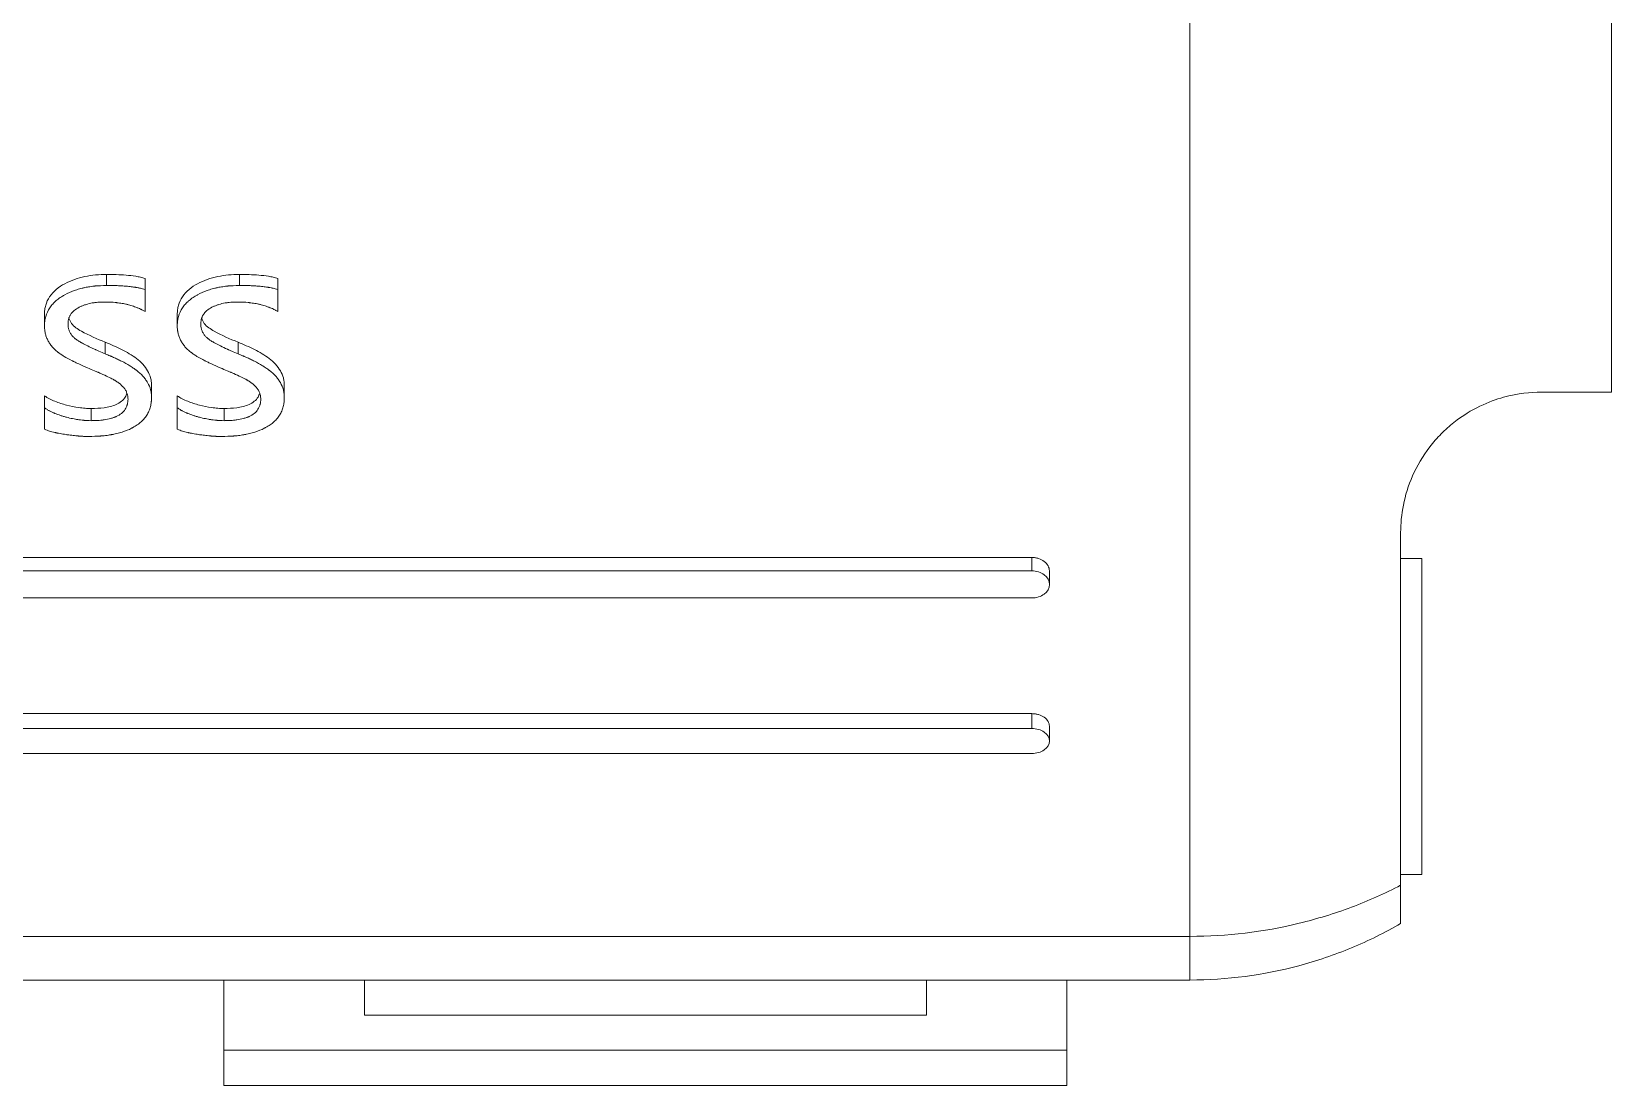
# Model space of a CAD drawing. Header units: inches. Extents: x 1531 to 2581, y 452 to 704.
# Drawn here: x 1697.32 to 1719.81, y 568.52 to 583.52 of the extents above; entities that cross this region are included whole.
import ezdxf

# ---------------------------------------------------------------- set-up
doc = ezdxf.new("R2010")
doc.units = ezdxf.units.IN
doc.header["$LTSCALE"] = 15

msp = doc.modelspace()

# ---------------------------------------------------------------- linework, layer by layer
at = {"color": 7, "linetype": 'Continuous', "lineweight": 15}
for p, q in [((1713.81, 570.642), (1713.81, 598.388)), ((1719.81, 598.388), (1719.81, 578.388)), ((1698.39, 580.063), (1698.39, 579.906)), ((1698.939, 580.005), (1698.939, 579.847)), ((1700.28, 580.063), (1700.28, 579.906)), ((1700.829, 580.005), (1700.829, 579.847)), ((1698.939, 579.847), (1698.939, 579.534)), ((1700.829, 579.847), (1700.829, 579.534)), ((1697.506, 579.495), (1697.506, 579.333)), ((1699.396, 579.495), (1699.396, 579.333)), ((1698.372, 579.098), (1698.372, 578.932)), ((1700.262, 579.098), (1700.262, 578.932)), ((1699.03, 578.484), (1699.03, 578.313)), ((1700.92, 578.484), (1700.92, 578.313)), ((1697.506, 578.336), (1697.506, 578.165)), ((1697.506, 578.165), (1697.506, 577.863)), ((1698.172, 578.156), (1698.172, 577.982)), ((1699.396, 578.336), (1699.396, 578.165)), ((1699.396, 578.165), (1699.396, 577.863)), ((1700.062, 578.156), (1700.062, 577.982)), ((1716.81, 571.369), (1716.81, 576.388)), ((1680.56, 576.035), (1711.56, 576.035)), ((1711.56, 575.844), (1711.56, 576.035)), ((1717.11, 576.02), (1716.81, 576.02)), ((1717.11, 571.52), (1717.11, 576.02)), ((1680.56, 575.844), (1711.56, 575.844)), ((1711.81, 575.65), (1711.81, 575.843)), ((1711.56, 575.458), (1680.56, 575.458)), ((1680.56, 573.812), (1711.56, 573.812)), ((1711.56, 573.601), (1711.56, 573.812)), ((1680.56, 573.601), (1711.56, 573.601)), ((1711.81, 573.422), (1711.81, 573.634)), ((1711.56, 573.244), (1680.56, 573.244)), ((1717.11, 571.52), (1716.81, 571.52)), ((1678.31, 570.642), (1713.81, 570.642)), ((1713.81, 570.02), (1713.81, 570.642)), ((1713.81, 570.02), (1678.31, 570.02)), ((1700.06, 570.02), (1700.06, 569.02)), ((1702.06, 569.52), (1702.06, 570.02)), ((1710.06, 570.02), (1710.06, 569.52)), ((1712.06, 569.02), (1712.06, 570.02)), ((1710.06, 569.52), (1702.06, 569.52)), ((1700.06, 569.02), (1712.06, 569.02)), ((1700.06, 569.02), (1700.06, 568.52)), ((1712.06, 568.52), (1712.06, 569.02)), ((1700.06, 568.52), (1712.06, 568.52))]:
    msp.add_line(p, q, dxfattribs=at)
for points, knots in [([(1698.39, 580.063), (1698.338, 580.062), (1698.234, 580.059), (1698.03, 580.03), (1697.835, 579.962), (1697.67, 579.855), (1697.573, 579.75), (1697.526, 579.647), (1697.508, 579.561), (1697.506, 579.517), (1697.506, 579.495)], [0, 0, 0, 0, 0.125243, 0.250444, 0.499906, 0.624972, 0.749896, 0.874764, 0.937368, 1, 1, 1, 1]), ([(1698.939, 580.005), (1698.917, 580.011), (1698.873, 580.025), (1698.782, 580.041), (1698.622, 580.06), (1698.482, 580.062), (1698.39, 580.063)], [0, 0, 0, 0, 0.124994, 0.250021, 0.500017, 1, 1, 1, 1]), ([(1700.28, 580.063), (1700.228, 580.062), (1700.125, 580.059), (1699.92, 580.03), (1699.725, 579.962), (1699.56, 579.855), (1699.464, 579.75), (1699.416, 579.647), (1699.398, 579.561), (1699.397, 579.517), (1699.396, 579.495)], [0, 0, 0, 0, 0.125243, 0.250444, 0.499906, 0.624972, 0.749896, 0.874764, 0.937368, 1, 1, 1, 1]), ([(1700.829, 580.005), (1700.807, 580.011), (1700.763, 580.025), (1700.673, 580.041), (1700.512, 580.06), (1700.373, 580.062), (1700.28, 580.063)], [0, 0, 0, 0, 0.124994, 0.250021, 0.500017, 1, 1, 1, 1]), ([(1697.506, 579.333), (1697.506, 579.348), (1697.507, 579.361), (1697.508, 579.377), (1697.508, 579.382), (1697.509, 579.389), (1697.509, 579.391), (1697.509, 579.395), (1697.509, 579.397), (1697.512, 579.42), (1697.517, 579.442), (1697.536, 579.508), (1697.555, 579.549), (1697.593, 579.606), (1697.607, 579.624), (1697.631, 579.651), (1697.639, 579.659), (1697.652, 579.672), (1697.656, 579.676), (1697.665, 579.684), (1697.67, 579.688), (1697.691, 579.706), (1697.71, 579.72), (1697.741, 579.741), (1697.751, 579.748), (1697.768, 579.758), (1697.773, 579.761), (1697.785, 579.768), (1697.791, 579.771), (1697.838, 579.797), (1697.883, 579.817), (1697.954, 579.843), (1697.979, 579.85), (1698.016, 579.861), (1698.029, 579.865), (1698.049, 579.869), (1698.055, 579.871), (1698.068, 579.874), (1698.076, 579.876), (1698.104, 579.882), (1698.128, 579.886), (1698.167, 579.891), (1698.18, 579.893), (1698.2, 579.896), (1698.207, 579.896), (1698.217, 579.897), (1698.221, 579.898), (1698.228, 579.899), (1698.232, 579.899), (1698.275, 579.903), (1698.326, 579.905), (1698.39, 579.906)], [0, 0, 0, 0, 0.03125, 0.03125, 0.046875, 0.046875, 0.054688, 0.054688, 0.0625, 0.0625, 0.125, 0.125, 0.25, 0.25, 0.3125, 0.3125, 0.34375, 0.34375, 0.359375, 0.359375, 0.375, 0.375, 0.4375, 0.4375, 0.46875, 0.46875, 0.484375, 0.484375, 0.5, 0.5, 0.625, 0.625, 0.6875, 0.6875, 0.71875, 0.71875, 0.734375, 0.734375, 0.75, 0.75, 0.8125, 0.8125, 0.84375, 0.84375, 0.859375, 0.859375, 0.867188, 0.867188, 0.875, 0.875, 1, 1, 1, 1]), ([(1698.39, 579.906), (1698.445, 579.906), (1698.496, 579.905), (1698.565, 579.903), (1698.587, 579.901), (1698.618, 579.9), (1698.629, 579.899), (1698.643, 579.898), (1698.648, 579.898), (1698.656, 579.897), (1698.658, 579.897), (1698.663, 579.896), (1698.664, 579.896), (1698.694, 579.894), (1698.718, 579.891), (1698.753, 579.887), (1698.764, 579.886), (1698.78, 579.883), (1698.785, 579.882), (1698.792, 579.881), (1698.795, 579.881), (1698.8, 579.88), (1698.802, 579.88), (1698.818, 579.877), (1698.83, 579.875), (1698.847, 579.872), (1698.852, 579.87), (1698.863, 579.868), (1698.868, 579.867), (1698.889, 579.862), (1698.911, 579.856), (1698.939, 579.847)], [0, 0, 0, 0, 0.25, 0.25, 0.375, 0.375, 0.4375, 0.4375, 0.46875, 0.46875, 0.484375, 0.484375, 0.5, 0.5, 0.625, 0.625, 0.6875, 0.6875, 0.71875, 0.71875, 0.734375, 0.734375, 0.75, 0.75, 0.8125, 0.8125, 0.84375, 0.84375, 0.875, 0.875, 1, 1, 1, 1]), ([(1699.396, 579.333), (1699.396, 579.348), (1699.397, 579.361), (1699.398, 579.377), (1699.398, 579.382), (1699.399, 579.389), (1699.399, 579.391), (1699.399, 579.395), (1699.4, 579.397), (1699.402, 579.42), (1699.407, 579.442), (1699.426, 579.508), (1699.445, 579.549), (1699.483, 579.606), (1699.497, 579.624), (1699.521, 579.651), (1699.529, 579.659), (1699.542, 579.672), (1699.547, 579.676), (1699.556, 579.684), (1699.561, 579.688), (1699.582, 579.706), (1699.6, 579.72), (1699.631, 579.741), (1699.641, 579.748), (1699.658, 579.758), (1699.663, 579.761), (1699.675, 579.768), (1699.681, 579.771), (1699.728, 579.797), (1699.773, 579.817), (1699.844, 579.843), (1699.869, 579.85), (1699.907, 579.861), (1699.919, 579.865), (1699.939, 579.869), (1699.945, 579.871), (1699.959, 579.874), (1699.966, 579.876), (1699.995, 579.882), (1700.019, 579.886), (1700.057, 579.891), (1700.07, 579.893), (1700.09, 579.896), (1700.097, 579.896), (1700.107, 579.897), (1700.111, 579.898), (1700.118, 579.899), (1700.122, 579.899), (1700.165, 579.903), (1700.217, 579.905), (1700.28, 579.906)], [0, 0, 0, 0, 0.03125, 0.03125, 0.046875, 0.046875, 0.054688, 0.054688, 0.0625, 0.0625, 0.125, 0.125, 0.25, 0.25, 0.3125, 0.3125, 0.34375, 0.34375, 0.359375, 0.359375, 0.375, 0.375, 0.4375, 0.4375, 0.46875, 0.46875, 0.484375, 0.484375, 0.5, 0.5, 0.625, 0.625, 0.6875, 0.6875, 0.71875, 0.71875, 0.734375, 0.734375, 0.75, 0.75, 0.8125, 0.8125, 0.84375, 0.84375, 0.859375, 0.859375, 0.867188, 0.867188, 0.875, 0.875, 1, 1, 1, 1]), ([(1700.28, 579.906), (1700.335, 579.906), (1700.386, 579.905), (1700.455, 579.903), (1700.477, 579.901), (1700.509, 579.9), (1700.519, 579.899), (1700.534, 579.898), (1700.539, 579.898), (1700.546, 579.897), (1700.548, 579.897), (1700.553, 579.896), (1700.554, 579.896), (1700.584, 579.894), (1700.609, 579.891), (1700.643, 579.887), (1700.654, 579.886), (1700.67, 579.883), (1700.675, 579.882), (1700.683, 579.881), (1700.685, 579.881), (1700.69, 579.88), (1700.692, 579.88), (1700.708, 579.877), (1700.72, 579.875), (1700.737, 579.872), (1700.742, 579.87), (1700.753, 579.868), (1700.759, 579.867), (1700.779, 579.862), (1700.801, 579.856), (1700.829, 579.847)], [0, 0, 0, 0, 0.25, 0.25, 0.375, 0.375, 0.4375, 0.4375, 0.46875, 0.46875, 0.484375, 0.484375, 0.5, 0.5, 0.625, 0.625, 0.6875, 0.6875, 0.71875, 0.71875, 0.734375, 0.734375, 0.75, 0.75, 0.8125, 0.8125, 0.84375, 0.84375, 0.875, 0.875, 1, 1, 1, 1]), ([(1698.363, 579.671), (1698.329, 579.671), (1698.297, 579.669), (1698.253, 579.666), (1698.239, 579.664), (1698.218, 579.662), (1698.212, 579.661), (1698.202, 579.66), (1698.199, 579.659), (1698.192, 579.658), (1698.19, 579.658), (1698.156, 579.652), (1698.127, 579.645), (1698.085, 579.632), (1698.071, 579.627), (1698.051, 579.62), (1698.045, 579.617), (1698.032, 579.611), (1698.026, 579.609), (1697.962, 579.579), (1697.918, 579.546), (1697.88, 579.495), (1697.873, 579.484), (1697.864, 579.467), (1697.861, 579.461), (1697.857, 579.452), (1697.856, 579.449), (1697.854, 579.443), (1697.853, 579.439), (1697.846, 579.417), (1697.842, 579.392), (1697.841, 579.361)], [0, 0, 0, 0, 0.125, 0.125, 0.1875, 0.1875, 0.21875, 0.21875, 0.234375, 0.234375, 0.25, 0.25, 0.375, 0.375, 0.4375, 0.4375, 0.46875, 0.46875, 0.5, 0.5, 0.75, 0.75, 0.8125, 0.8125, 0.84375, 0.84375, 0.859375, 0.859375, 0.875, 0.875, 1, 1, 1, 1]), ([(1698.939, 579.534), (1698.925, 579.542), (1698.912, 579.549), (1698.896, 579.558), (1698.891, 579.561), (1698.885, 579.564), (1698.882, 579.565), (1698.878, 579.567), (1698.877, 579.568), (1698.865, 579.574), (1698.854, 579.579), (1698.837, 579.586), (1698.832, 579.588), (1698.819, 579.593), (1698.812, 579.596), (1698.784, 579.607), (1698.761, 579.615), (1698.725, 579.625), (1698.713, 579.629), (1698.695, 579.633), (1698.689, 579.635), (1698.676, 579.638), (1698.669, 579.639), (1698.641, 579.646), (1698.617, 579.65), (1698.58, 579.656), (1698.567, 579.658), (1698.548, 579.66), (1698.541, 579.661), (1698.531, 579.662), (1698.528, 579.663), (1698.521, 579.663), (1698.517, 579.664), (1698.474, 579.668), (1698.424, 579.67), (1698.363, 579.671)], [0, 0, 0, 0, 0.0625, 0.0625, 0.09375, 0.09375, 0.109375, 0.109375, 0.125, 0.125, 0.1875, 0.1875, 0.21875, 0.21875, 0.25, 0.25, 0.375, 0.375, 0.4375, 0.4375, 0.46875, 0.46875, 0.5, 0.5, 0.625, 0.625, 0.6875, 0.6875, 0.71875, 0.71875, 0.734375, 0.734375, 0.75, 0.75, 1, 1, 1, 1]), ([(1700.253, 579.671), (1700.219, 579.671), (1700.188, 579.669), (1700.143, 579.666), (1700.129, 579.664), (1700.109, 579.662), (1700.102, 579.661), (1700.092, 579.66), (1700.089, 579.659), (1700.082, 579.658), (1700.08, 579.658), (1700.046, 579.652), (1700.017, 579.645), (1699.975, 579.632), (1699.962, 579.627), (1699.942, 579.62), (1699.935, 579.617), (1699.922, 579.611), (1699.916, 579.609), (1699.852, 579.579), (1699.808, 579.546), (1699.77, 579.495), (1699.763, 579.484), (1699.754, 579.467), (1699.751, 579.461), (1699.748, 579.452), (1699.747, 579.449), (1699.744, 579.443), (1699.743, 579.439), (1699.736, 579.417), (1699.733, 579.392), (1699.731, 579.361)], [0, 0, 0, 0, 0.125, 0.125, 0.1875, 0.1875, 0.21875, 0.21875, 0.234375, 0.234375, 0.25, 0.25, 0.375, 0.375, 0.4375, 0.4375, 0.46875, 0.46875, 0.5, 0.5, 0.75, 0.75, 0.8125, 0.8125, 0.84375, 0.84375, 0.859375, 0.859375, 0.875, 0.875, 1, 1, 1, 1]), ([(1700.829, 579.534), (1700.815, 579.542), (1700.803, 579.549), (1700.787, 579.558), (1700.782, 579.561), (1700.775, 579.564), (1700.773, 579.565), (1700.769, 579.567), (1700.767, 579.568), (1700.755, 579.574), (1700.745, 579.579), (1700.728, 579.586), (1700.722, 579.588), (1700.71, 579.593), (1700.703, 579.596), (1700.675, 579.607), (1700.651, 579.615), (1700.616, 579.625), (1700.604, 579.629), (1700.585, 579.633), (1700.579, 579.635), (1700.567, 579.638), (1700.56, 579.639), (1700.531, 579.646), (1700.507, 579.65), (1700.47, 579.656), (1700.457, 579.658), (1700.438, 579.66), (1700.431, 579.661), (1700.421, 579.662), (1700.418, 579.663), (1700.411, 579.663), (1700.407, 579.664), (1700.365, 579.668), (1700.314, 579.67), (1700.253, 579.671)], [0, 0, 0, 0, 0.0625, 0.0625, 0.09375, 0.09375, 0.109375, 0.109375, 0.125, 0.125, 0.1875, 0.1875, 0.21875, 0.21875, 0.25, 0.25, 0.375, 0.375, 0.4375, 0.4375, 0.46875, 0.46875, 0.5, 0.5, 0.625, 0.625, 0.6875, 0.6875, 0.71875, 0.71875, 0.734375, 0.734375, 0.75, 0.75, 1, 1, 1, 1]), ([(1698.117, 578.735), (1698.072, 578.754), (1698.032, 578.772), (1697.977, 578.797), (1697.96, 578.805), (1697.936, 578.817), (1697.928, 578.821), (1697.917, 578.826), (1697.913, 578.828), (1697.907, 578.831), (1697.906, 578.832), (1697.902, 578.834), (1697.901, 578.834), (1697.857, 578.857), (1697.82, 578.877), (1697.769, 578.908), (1697.754, 578.918), (1697.731, 578.933), (1697.724, 578.938), (1697.714, 578.946), (1697.711, 578.948), (1697.704, 578.953), (1697.701, 578.955), (1697.681, 578.971), (1697.667, 578.983), (1697.639, 579.008), (1697.628, 579.02), (1697.604, 579.049), (1697.591, 579.066), (1697.571, 579.096), (1697.562, 579.111), (1697.545, 579.144), (1697.538, 579.161), (1697.526, 579.194), (1697.521, 579.21), (1697.515, 579.237), (1697.514, 579.246), (1697.511, 579.259), (1697.511, 579.264), (1697.51, 579.27), (1697.51, 579.272), (1697.509, 579.276), (1697.509, 579.279), (1697.507, 579.293), (1697.506, 579.31), (1697.506, 579.333)], [0, 0, 0, 0, 0.125, 0.125, 0.1875, 0.1875, 0.21875, 0.21875, 0.234375, 0.234375, 0.242188, 0.242188, 0.25, 0.25, 0.375, 0.375, 0.4375, 0.4375, 0.46875, 0.46875, 0.484375, 0.484375, 0.5, 0.5, 0.5625, 0.5625, 0.625, 0.625, 0.6875, 0.6875, 0.75, 0.75, 0.8125, 0.8125, 0.875, 0.875, 0.90625, 0.90625, 0.921875, 0.921875, 0.929688, 0.929688, 0.9375, 0.9375, 1, 1, 1, 1]), ([(1697.841, 579.361), (1697.841, 579.352), (1697.841, 579.345), (1697.842, 579.336), (1697.842, 579.334), (1697.843, 579.327), (1697.843, 579.324), (1697.844, 579.314), (1697.846, 579.307), (1697.848, 579.293), (1697.85, 579.286), (1697.856, 579.266), (1697.861, 579.254), (1697.871, 579.235), (1697.874, 579.229), (1697.882, 579.216), (1697.886, 579.209), (1697.899, 579.192), (1697.908, 579.182), (1697.924, 579.166), (1697.929, 579.161), (1697.938, 579.153), (1697.941, 579.151), (1697.947, 579.146), (1697.951, 579.143), (1697.964, 579.134), (1697.976, 579.126), (1697.995, 579.113), (1698.002, 579.109), (1698.013, 579.103), (1698.017, 579.101), (1698.022, 579.097), (1698.024, 579.096), (1698.028, 579.094), (1698.03, 579.093), (1698.07, 579.07), (1698.124, 579.043), (1698.202, 579.007), (1698.211, 579.003), (1698.224, 578.996), (1698.227, 578.995), (1698.234, 578.992), (1698.237, 578.991), (1698.253, 578.983), (1698.267, 578.977), (1698.309, 578.959), (1698.34, 578.946), (1698.372, 578.932)], [0, 0, 0, 0, 0.03125, 0.03125, 0.046875, 0.046875, 0.0625, 0.0625, 0.09375, 0.09375, 0.125, 0.125, 0.1875, 0.1875, 0.21875, 0.21875, 0.25, 0.25, 0.3125, 0.3125, 0.34375, 0.34375, 0.359375, 0.359375, 0.375, 0.375, 0.4375, 0.4375, 0.46875, 0.46875, 0.484375, 0.484375, 0.492188, 0.492188, 0.5, 0.5, 0.75, 0.75, 0.78125, 0.78125, 0.796875, 0.796875, 0.8125, 0.8125, 0.875, 0.875, 1, 1, 1, 1]), ([(1697.853, 579.439), (1697.864, 579.414), (1697.885, 579.363), (1697.952, 579.303), (1698.11, 579.208), (1698.256, 579.146), (1698.372, 579.098)], [0, 0, 0, 0, 0.138616, 0.281786, 0.425443, 1, 1, 1, 1]), ([(1700.007, 578.735), (1699.962, 578.754), (1699.922, 578.772), (1699.867, 578.797), (1699.85, 578.805), (1699.826, 578.817), (1699.818, 578.821), (1699.807, 578.826), (1699.803, 578.828), (1699.798, 578.831), (1699.796, 578.832), (1699.792, 578.834), (1699.791, 578.834), (1699.747, 578.857), (1699.71, 578.877), (1699.66, 578.908), (1699.644, 578.918), (1699.622, 578.933), (1699.615, 578.938), (1699.604, 578.946), (1699.601, 578.948), (1699.594, 578.953), (1699.592, 578.955), (1699.572, 578.971), (1699.557, 578.983), (1699.53, 579.008), (1699.518, 579.02), (1699.494, 579.049), (1699.482, 579.066), (1699.461, 579.096), (1699.452, 579.111), (1699.436, 579.144), (1699.428, 579.161), (1699.416, 579.194), (1699.412, 579.21), (1699.406, 579.237), (1699.404, 579.246), (1699.402, 579.259), (1699.401, 579.264), (1699.4, 579.27), (1699.4, 579.272), (1699.399, 579.276), (1699.399, 579.279), (1699.397, 579.293), (1699.396, 579.31), (1699.396, 579.333)], [0, 0, 0, 0, 0.125, 0.125, 0.1875, 0.1875, 0.21875, 0.21875, 0.234375, 0.234375, 0.242188, 0.242188, 0.25, 0.25, 0.375, 0.375, 0.4375, 0.4375, 0.46875, 0.46875, 0.484375, 0.484375, 0.5, 0.5, 0.5625, 0.5625, 0.625, 0.625, 0.6875, 0.6875, 0.75, 0.75, 0.8125, 0.8125, 0.875, 0.875, 0.90625, 0.90625, 0.921875, 0.921875, 0.929688, 0.929688, 0.9375, 0.9375, 1, 1, 1, 1]), ([(1699.731, 579.361), (1699.731, 579.352), (1699.732, 579.345), (1699.732, 579.336), (1699.732, 579.334), (1699.733, 579.327), (1699.733, 579.324), (1699.735, 579.314), (1699.736, 579.307), (1699.739, 579.293), (1699.741, 579.286), (1699.746, 579.266), (1699.751, 579.254), (1699.761, 579.235), (1699.764, 579.229), (1699.772, 579.216), (1699.777, 579.209), (1699.789, 579.192), (1699.798, 579.182), (1699.814, 579.166), (1699.82, 579.161), (1699.829, 579.153), (1699.832, 579.151), (1699.838, 579.146), (1699.842, 579.143), (1699.855, 579.134), (1699.866, 579.126), (1699.886, 579.113), (1699.892, 579.109), (1699.903, 579.103), (1699.907, 579.101), (1699.912, 579.097), (1699.914, 579.096), (1699.918, 579.094), (1699.921, 579.093), (1699.96, 579.07), (1700.014, 579.043), (1700.092, 579.007), (1700.101, 579.003), (1700.115, 578.996), (1700.118, 578.995), (1700.124, 578.992), (1700.127, 578.991), (1700.144, 578.983), (1700.157, 578.977), (1700.2, 578.959), (1700.23, 578.946), (1700.262, 578.932)], [0, 0, 0, 0, 0.03125, 0.03125, 0.046875, 0.046875, 0.0625, 0.0625, 0.09375, 0.09375, 0.125, 0.125, 0.1875, 0.1875, 0.21875, 0.21875, 0.25, 0.25, 0.3125, 0.3125, 0.34375, 0.34375, 0.359375, 0.359375, 0.375, 0.375, 0.4375, 0.4375, 0.46875, 0.46875, 0.484375, 0.484375, 0.492188, 0.492188, 0.5, 0.5, 0.75, 0.75, 0.78125, 0.78125, 0.796875, 0.796875, 0.8125, 0.8125, 0.875, 0.875, 1, 1, 1, 1]), ([(1699.744, 579.439), (1699.754, 579.414), (1699.775, 579.363), (1699.842, 579.303), (1700, 579.208), (1700.146, 579.146), (1700.262, 579.098)], [0, 0, 0, 0, 0.138616, 0.281786, 0.425443, 1, 1, 1, 1]), ([(1699.03, 578.484), (1699.029, 578.502), (1699.028, 578.538), (1699.014, 578.609), (1698.978, 578.694), (1698.909, 578.788), (1698.789, 578.894), (1698.642, 578.978), (1698.49, 579.05), (1698.411, 579.082), (1698.372, 579.098)], [0, 0, 0, 0, 0.062552, 0.125085, 0.24997, 0.371966, 0.499891, 0.749748, 0.875402, 1, 1, 1, 1]), ([(1700.92, 578.484), (1700.92, 578.502), (1700.918, 578.538), (1700.904, 578.609), (1700.868, 578.694), (1700.799, 578.788), (1700.679, 578.894), (1700.533, 578.978), (1700.38, 579.05), (1700.302, 579.082), (1700.262, 579.098)], [0, 0, 0, 0, 0.062552, 0.125085, 0.24997, 0.371966, 0.499891, 0.749748, 0.875402, 1, 1, 1, 1]), ([(1698.372, 578.932), (1698.398, 578.922), (1698.42, 578.913), (1698.44, 578.904), (1698.444, 578.903), (1698.451, 578.9), (1698.456, 578.898), (1698.47, 578.892), (1698.48, 578.887), (1698.508, 578.875), (1698.527, 578.866), (1698.556, 578.852), (1698.566, 578.847), (1698.585, 578.838), (1698.594, 578.834), (1698.645, 578.808), (1698.684, 578.786), (1698.736, 578.754), (1698.753, 578.743), (1698.778, 578.726), (1698.786, 578.721), (1698.797, 578.713), (1698.801, 578.71), (1698.808, 578.704), (1698.811, 578.702), (1698.85, 578.673), (1698.88, 578.645), (1698.92, 578.602), (1698.932, 578.587), (1698.954, 578.556), (1698.964, 578.541), (1698.993, 578.491), (1699.007, 578.457), (1699.019, 578.413), (1699.021, 578.404), (1699.023, 578.39), (1699.024, 578.386), (1699.025, 578.379), (1699.025, 578.377), (1699.026, 578.372), (1699.026, 578.369), (1699.028, 578.355), (1699.029, 578.337), (1699.03, 578.313)], [0, 0, 0, 0, 0.0625, 0.0625, 0.078125, 0.078125, 0.09375, 0.09375, 0.125, 0.125, 0.1875, 0.1875, 0.21875, 0.21875, 0.25, 0.25, 0.375, 0.375, 0.4375, 0.4375, 0.46875, 0.46875, 0.484375, 0.484375, 0.5, 0.5, 0.625, 0.625, 0.6875, 0.6875, 0.75, 0.75, 0.875, 0.875, 0.90625, 0.90625, 0.921875, 0.921875, 0.929688, 0.929688, 0.9375, 0.9375, 1, 1, 1, 1]), ([(1700.262, 578.932), (1700.289, 578.922), (1700.31, 578.913), (1700.33, 578.904), (1700.334, 578.903), (1700.341, 578.9), (1700.346, 578.898), (1700.36, 578.892), (1700.37, 578.887), (1700.399, 578.875), (1700.418, 578.866), (1700.446, 578.852), (1700.456, 578.847), (1700.475, 578.838), (1700.484, 578.834), (1700.535, 578.808), (1700.574, 578.786), (1700.627, 578.754), (1700.644, 578.743), (1700.668, 578.726), (1700.676, 578.721), (1700.687, 578.713), (1700.691, 578.71), (1700.699, 578.704), (1700.702, 578.702), (1700.74, 578.673), (1700.771, 578.645), (1700.81, 578.602), (1700.822, 578.587), (1700.844, 578.556), (1700.854, 578.541), (1700.883, 578.491), (1700.897, 578.457), (1700.909, 578.413), (1700.911, 578.404), (1700.913, 578.39), (1700.914, 578.386), (1700.915, 578.379), (1700.916, 578.377), (1700.916, 578.372), (1700.917, 578.369), (1700.918, 578.355), (1700.919, 578.337), (1700.92, 578.313)], [0, 0, 0, 0, 0.0625, 0.0625, 0.078125, 0.078125, 0.09375, 0.09375, 0.125, 0.125, 0.1875, 0.1875, 0.21875, 0.21875, 0.25, 0.25, 0.375, 0.375, 0.4375, 0.4375, 0.46875, 0.46875, 0.484375, 0.484375, 0.5, 0.5, 0.625, 0.625, 0.6875, 0.6875, 0.75, 0.75, 0.875, 0.875, 0.90625, 0.90625, 0.921875, 0.921875, 0.929688, 0.929688, 0.9375, 0.9375, 1, 1, 1, 1]), ([(1698.695, 578.29), (1698.694, 578.3), (1698.694, 578.308), (1698.693, 578.319), (1698.693, 578.322), (1698.692, 578.327), (1698.692, 578.328), (1698.692, 578.331), (1698.691, 578.332), (1698.69, 578.34), (1698.689, 578.347), (1698.685, 578.361), (1698.682, 578.369), (1698.675, 578.388), (1698.669, 578.401), (1698.657, 578.421), (1698.653, 578.427), (1698.644, 578.44), (1698.638, 578.447), (1698.615, 578.475), (1698.593, 578.495), (1698.555, 578.525), (1698.542, 578.534), (1698.521, 578.548), (1698.513, 578.553), (1698.502, 578.559), (1698.498, 578.562), (1698.493, 578.565), (1698.491, 578.566), (1698.487, 578.568), (1698.484, 578.57), (1698.443, 578.592), (1698.386, 578.619), (1698.3, 578.657), (1698.29, 578.661), (1698.275, 578.668), (1698.272, 578.669), (1698.266, 578.672), (1698.263, 578.673), (1698.247, 578.68), (1698.233, 578.686), (1698.188, 578.705), (1698.154, 578.719), (1698.117, 578.735)], [0, 0, 0, 0, 0.03125, 0.03125, 0.046875, 0.046875, 0.054688, 0.054688, 0.0625, 0.0625, 0.09375, 0.09375, 0.125, 0.125, 0.1875, 0.1875, 0.21875, 0.21875, 0.25, 0.25, 0.375, 0.375, 0.4375, 0.4375, 0.46875, 0.46875, 0.484375, 0.484375, 0.492188, 0.492188, 0.5, 0.5, 0.75, 0.75, 0.78125, 0.78125, 0.796875, 0.796875, 0.8125, 0.8125, 0.875, 0.875, 1, 1, 1, 1]), ([(1700.585, 578.29), (1700.585, 578.3), (1700.584, 578.308), (1700.583, 578.319), (1700.583, 578.322), (1700.582, 578.327), (1700.582, 578.328), (1700.582, 578.331), (1700.582, 578.332), (1700.58, 578.34), (1700.579, 578.347), (1700.575, 578.361), (1700.572, 578.369), (1700.565, 578.388), (1700.559, 578.401), (1700.547, 578.421), (1700.543, 578.427), (1700.534, 578.44), (1700.528, 578.447), (1700.505, 578.475), (1700.483, 578.495), (1700.446, 578.525), (1700.432, 578.534), (1700.411, 578.548), (1700.404, 578.553), (1700.392, 578.559), (1700.389, 578.562), (1700.383, 578.565), (1700.381, 578.566), (1700.377, 578.568), (1700.374, 578.57), (1700.334, 578.592), (1700.276, 578.619), (1700.19, 578.657), (1700.18, 578.661), (1700.165, 578.668), (1700.163, 578.669), (1700.156, 578.672), (1700.153, 578.673), (1700.137, 578.68), (1700.123, 578.686), (1700.078, 578.705), (1700.044, 578.719), (1700.007, 578.735)], [0, 0, 0, 0, 0.03125, 0.03125, 0.046875, 0.046875, 0.054688, 0.054688, 0.0625, 0.0625, 0.09375, 0.09375, 0.125, 0.125, 0.1875, 0.1875, 0.21875, 0.21875, 0.25, 0.25, 0.375, 0.375, 0.4375, 0.4375, 0.46875, 0.46875, 0.484375, 0.484375, 0.492188, 0.492188, 0.5, 0.5, 0.75, 0.75, 0.78125, 0.78125, 0.796875, 0.796875, 0.8125, 0.8125, 0.875, 0.875, 1, 1, 1, 1]), ([(1716.81, 576.388), (1716.81, 576.515), (1716.822, 576.646), (1716.876, 576.916), (1716.919, 577.057), (1717.042, 577.336), (1717.124, 577.477), (1717.275, 577.673), (1717.33, 577.736), (1717.445, 577.853), (1717.506, 577.906), (1717.693, 578.055), (1717.819, 578.131), (1718.058, 578.246), (1718.17, 578.286), (1718.484, 578.373), (1718.658, 578.388), (1718.81, 578.388)], [0, 0, 0, 0, 0.125, 0.125, 0.25, 0.25, 0.375, 0.375, 0.4375, 0.4375, 0.5, 0.5, 0.625, 0.625, 0.75, 0.75, 1, 1, 1, 1]), ([(1718.81, 578.388), (1719.162, 578.388), (1719.409, 578.388), (1719.654, 578.388), (1719.714, 578.388), (1719.792, 578.388), (1719.81, 578.388), (1719.81, 578.388)], [0, 0, 0, 0, 0.5, 0.5, 0.75, 0.75, 1, 1, 1, 1]), ([(1698.172, 578.156), (1698.142, 578.156), (1698.083, 578.157), (1697.965, 578.171), (1697.82, 578.2), (1697.681, 578.245), (1697.576, 578.291), (1697.529, 578.321), (1697.506, 578.336)], [0, 0, 0, 0, 0.125056, 0.250093, 0.500046, 0.749959, 0.874967, 1, 1, 1, 1]), ([(1697.506, 578.165), (1697.521, 578.155), (1697.535, 578.146), (1697.553, 578.135), (1697.558, 578.132), (1697.566, 578.127), (1697.569, 578.126), (1697.573, 578.123), (1697.575, 578.122), (1697.589, 578.115), (1697.601, 578.109), (1697.621, 578.1), (1697.627, 578.097), (1697.638, 578.092), (1697.641, 578.091), (1697.648, 578.088), (1697.652, 578.086), (1697.68, 578.075), (1697.706, 578.065), (1697.748, 578.051), (1697.762, 578.047), (1697.784, 578.041), (1697.791, 578.038), (1697.806, 578.034), (1697.814, 578.032), (1697.849, 578.023), (1697.878, 578.016), (1697.921, 578.008), (1697.935, 578.005), (1697.957, 578.001), (1697.965, 578), (1697.98, 577.998), (1697.986, 577.997), (1698.011, 577.993), (1698.026, 577.991), (1698.048, 577.989), (1698.055, 577.988), (1698.066, 577.987), (1698.069, 577.987), (1698.076, 577.986), (1698.08, 577.986), (1698.103, 577.984), (1698.132, 577.983), (1698.172, 577.982)], [0, 0, 0, 0, 0.0625, 0.0625, 0.09375, 0.09375, 0.109375, 0.109375, 0.125, 0.125, 0.1875, 0.1875, 0.21875, 0.21875, 0.234375, 0.234375, 0.25, 0.25, 0.375, 0.375, 0.4375, 0.4375, 0.46875, 0.46875, 0.5, 0.5, 0.625, 0.625, 0.6875, 0.6875, 0.71875, 0.71875, 0.75, 0.75, 0.8125, 0.8125, 0.84375, 0.84375, 0.859375, 0.859375, 0.875, 0.875, 1, 1, 1, 1]), ([(1699.03, 578.313), (1699.03, 578.299), (1699.029, 578.286), (1699.028, 578.269), (1699.028, 578.264), (1699.027, 578.258), (1699.027, 578.255), (1699.027, 578.252), (1699.027, 578.251), (1699.026, 578.249), (1699.026, 578.249), (1699.025, 578.237), (1699.023, 578.226), (1699.02, 578.204), (1699.017, 578.194), (1699.009, 578.16), (1699.001, 578.139), (1698.988, 578.108), (1698.983, 578.098), (1698.973, 578.078), (1698.968, 578.069), (1698.949, 578.04), (1698.935, 578.022), (1698.912, 577.995), (1698.904, 577.987), (1698.887, 577.97), (1698.878, 577.961), (1698.852, 577.94), (1698.833, 577.926), (1698.802, 577.905), (1698.791, 577.899), (1698.775, 577.889), (1698.769, 577.886), (1698.76, 577.881), (1698.757, 577.88), (1698.751, 577.876), (1698.748, 577.875), (1698.705, 577.853), (1698.66, 577.835), (1698.586, 577.812), (1698.561, 577.805), (1698.52, 577.795), (1698.507, 577.792), (1698.486, 577.788), (1698.479, 577.786), (1698.468, 577.784), (1698.465, 577.784), (1698.457, 577.782), (1698.453, 577.782), (1698.428, 577.777), (1698.403, 577.774), (1698.364, 577.769), (1698.35, 577.768), (1698.33, 577.766), (1698.322, 577.765), (1698.312, 577.764), (1698.308, 577.764), (1698.303, 577.763), (1698.301, 577.763), (1698.297, 577.763), (1698.295, 577.763), (1698.254, 577.76), (1698.201, 577.758), (1698.135, 577.757)], [0, 0, 0, 0, 0.03125, 0.03125, 0.046875, 0.046875, 0.054688, 0.054688, 0.058594, 0.058594, 0.0625, 0.0625, 0.09375, 0.09375, 0.125, 0.125, 0.1875, 0.1875, 0.21875, 0.21875, 0.25, 0.25, 0.3125, 0.3125, 0.34375, 0.34375, 0.375, 0.375, 0.4375, 0.4375, 0.46875, 0.46875, 0.484375, 0.484375, 0.492188, 0.492188, 0.5, 0.5, 0.625, 0.625, 0.6875, 0.6875, 0.71875, 0.71875, 0.734375, 0.734375, 0.742188, 0.742188, 0.75, 0.75, 0.8125, 0.8125, 0.84375, 0.84375, 0.859375, 0.859375, 0.867188, 0.867188, 0.871094, 0.871094, 0.875, 0.875, 1, 1, 1, 1]), ([(1698.172, 578.156), (1698.233, 578.157), (1698.354, 578.161), (1698.505, 578.196), (1698.604, 578.254), (1698.658, 578.311), (1698.673, 578.354), (1698.68, 578.373)], [0, 0, 0, 0, 0.294125, 0.587237, 0.738218, 0.880744, 1, 1, 1, 1]), ([(1698.172, 577.982), (1698.192, 577.982), (1698.209, 577.983), (1698.232, 577.983), (1698.239, 577.984), (1698.249, 577.984), (1698.252, 577.984), (1698.258, 577.984), (1698.26, 577.984), (1698.278, 577.985), (1698.293, 577.987), (1698.315, 577.989), (1698.323, 577.99), (1698.338, 577.992), (1698.346, 577.993), (1698.388, 577.999), (1698.419, 578.005), (1698.463, 578.016), (1698.476, 578.021), (1698.496, 578.027), (1698.502, 578.03), (1698.512, 578.034), (1698.515, 578.035), (1698.521, 578.037), (1698.523, 578.038), (1698.585, 578.066), (1698.628, 578.101), (1698.662, 578.155), (1698.668, 578.166), (1698.676, 578.184), (1698.678, 578.19), (1698.681, 578.199), (1698.682, 578.202), (1698.684, 578.209), (1698.685, 578.213), (1698.691, 578.234), (1698.694, 578.259), (1698.695, 578.29)], [0, 0, 0, 0, 0.0625, 0.0625, 0.09375, 0.09375, 0.109375, 0.109375, 0.125, 0.125, 0.1875, 0.1875, 0.21875, 0.21875, 0.25, 0.25, 0.375, 0.375, 0.4375, 0.4375, 0.46875, 0.46875, 0.484375, 0.484375, 0.5, 0.5, 0.75, 0.75, 0.8125, 0.8125, 0.84375, 0.84375, 0.859375, 0.859375, 0.875, 0.875, 1, 1, 1, 1]), ([(1700.062, 578.156), (1700.033, 578.156), (1699.973, 578.157), (1699.855, 578.171), (1699.71, 578.2), (1699.571, 578.245), (1699.466, 578.291), (1699.419, 578.321), (1699.396, 578.336)], [0, 0, 0, 0, 0.1250562, 0.2500932, 0.5000455, 0.7499589, 0.8749673, 1, 1, 1, 1]), ([(1699.396, 578.165), (1699.411, 578.155), (1699.425, 578.146), (1699.443, 578.135), (1699.449, 578.132), (1699.456, 578.127), (1699.459, 578.126), (1699.463, 578.123), (1699.465, 578.122), (1699.479, 578.115), (1699.491, 578.109), (1699.511, 578.1), (1699.518, 578.097), (1699.528, 578.092), (1699.531, 578.091), (1699.538, 578.088), (1699.542, 578.086), (1699.57, 578.075), (1699.597, 578.065), (1699.638, 578.051), (1699.652, 578.047), (1699.674, 578.041), (1699.681, 578.038), (1699.696, 578.034), (1699.704, 578.032), (1699.739, 578.023), (1699.768, 578.016), (1699.811, 578.008), (1699.826, 578.005), (1699.848, 578.001), (1699.855, 578), (1699.87, 577.998), (1699.877, 577.997), (1699.901, 577.993), (1699.916, 577.991), (1699.939, 577.989), (1699.946, 577.988), (1699.956, 577.987), (1699.96, 577.987), (1699.966, 577.986), (1699.971, 577.986), (1699.993, 577.984), (1700.023, 577.983), (1700.062, 577.982)], [0, 0, 0, 0, 0.0625, 0.0625, 0.09375, 0.09375, 0.109375, 0.109375, 0.125, 0.125, 0.1875, 0.1875, 0.21875, 0.21875, 0.234375, 0.234375, 0.25, 0.25, 0.375, 0.375, 0.4375, 0.4375, 0.46875, 0.46875, 0.5, 0.5, 0.625, 0.625, 0.6875, 0.6875, 0.71875, 0.71875, 0.75, 0.75, 0.8125, 0.8125, 0.84375, 0.84375, 0.859375, 0.859375, 0.875, 0.875, 1, 1, 1, 1]), ([(1700.92, 578.313), (1700.92, 578.299), (1700.919, 578.286), (1700.918, 578.269), (1700.918, 578.264), (1700.917, 578.258), (1700.917, 578.255), (1700.917, 578.252), (1700.917, 578.251), (1700.917, 578.249), (1700.917, 578.249), (1700.915, 578.237), (1700.914, 578.226), (1700.91, 578.204), (1700.908, 578.194), (1700.899, 578.16), (1700.892, 578.139), (1700.878, 578.108), (1700.874, 578.098), (1700.863, 578.078), (1700.858, 578.069), (1700.84, 578.04), (1700.826, 578.022), (1700.803, 577.995), (1700.794, 577.987), (1700.777, 577.97), (1700.768, 577.961), (1700.742, 577.94), (1700.723, 577.926), (1700.692, 577.905), (1700.682, 577.899), (1700.665, 577.889), (1700.659, 577.886), (1700.65, 577.881), (1700.647, 577.88), (1700.641, 577.876), (1700.638, 577.875), (1700.595, 577.853), (1700.55, 577.835), (1700.477, 577.812), (1700.451, 577.805), (1700.411, 577.795), (1700.397, 577.792), (1700.376, 577.788), (1700.369, 577.786), (1700.358, 577.784), (1700.355, 577.784), (1700.348, 577.782), (1700.343, 577.782), (1700.318, 577.777), (1700.293, 577.774), (1700.254, 577.769), (1700.241, 577.768), (1700.22, 577.766), (1700.213, 577.765), (1700.202, 577.764), (1700.198, 577.764), (1700.193, 577.763), (1700.191, 577.763), (1700.187, 577.763), (1700.185, 577.763), (1700.144, 577.76), (1700.092, 577.758), (1700.025, 577.757)], [0, 0, 0, 0, 0.03125, 0.03125, 0.046875, 0.046875, 0.054688, 0.054688, 0.058594, 0.058594, 0.0625, 0.0625, 0.09375, 0.09375, 0.125, 0.125, 0.1875, 0.1875, 0.21875, 0.21875, 0.25, 0.25, 0.3125, 0.3125, 0.34375, 0.34375, 0.375, 0.375, 0.4375, 0.4375, 0.46875, 0.46875, 0.484375, 0.484375, 0.492188, 0.492188, 0.5, 0.5, 0.625, 0.625, 0.6875, 0.6875, 0.71875, 0.71875, 0.734375, 0.734375, 0.742188, 0.742188, 0.75, 0.75, 0.8125, 0.8125, 0.84375, 0.84375, 0.859375, 0.859375, 0.867188, 0.867188, 0.871094, 0.871094, 0.875, 0.875, 1, 1, 1, 1]), ([(1700.062, 578.156), (1700.123, 578.157), (1700.244, 578.161), (1700.395, 578.196), (1700.495, 578.254), (1700.548, 578.311), (1700.563, 578.354), (1700.57, 578.373)], [0, 0, 0, 0, 0.294126, 0.587238, 0.738218, 0.880744, 1, 1, 1, 1]), ([(1700.062, 577.982), (1700.082, 577.982), (1700.1, 577.983), (1700.122, 577.983), (1700.129, 577.984), (1700.139, 577.984), (1700.142, 577.984), (1700.148, 577.984), (1700.15, 577.984), (1700.168, 577.985), (1700.183, 577.987), (1700.206, 577.989), (1700.213, 577.99), (1700.229, 577.992), (1700.236, 577.993), (1700.278, 577.999), (1700.31, 578.005), (1700.353, 578.016), (1700.367, 578.021), (1700.386, 578.027), (1700.393, 578.03), (1700.402, 578.034), (1700.405, 578.035), (1700.411, 578.037), (1700.414, 578.038), (1700.475, 578.066), (1700.518, 578.101), (1700.552, 578.155), (1700.558, 578.166), (1700.566, 578.184), (1700.568, 578.19), (1700.571, 578.199), (1700.572, 578.202), (1700.574, 578.209), (1700.575, 578.213), (1700.581, 578.234), (1700.584, 578.259), (1700.585, 578.29)], [0, 0, 0, 0, 0.0625, 0.0625, 0.09375, 0.09375, 0.109375, 0.109375, 0.125, 0.125, 0.1875, 0.1875, 0.21875, 0.21875, 0.25, 0.25, 0.375, 0.375, 0.4375, 0.4375, 0.46875, 0.46875, 0.484375, 0.484375, 0.5, 0.5, 0.75, 0.75, 0.8125, 0.8125, 0.84375, 0.84375, 0.859375, 0.859375, 0.875, 0.875, 1, 1, 1, 1]), ([(1698.135, 577.757), (1698.117, 577.757), (1698.102, 577.758), (1698.082, 577.758), (1698.075, 577.758), (1698.064, 577.759), (1698.06, 577.759), (1698.043, 577.76), (1698.03, 577.76), (1698.01, 577.762), (1698.003, 577.762), (1697.992, 577.763), (1697.989, 577.764), (1697.981, 577.764), (1697.977, 577.765), (1697.947, 577.767), (1697.92, 577.77), (1697.88, 577.775), (1697.867, 577.777), (1697.847, 577.779), (1697.84, 577.78), (1697.827, 577.782), (1697.821, 577.783), (1697.782, 577.789), (1697.753, 577.794), (1697.714, 577.801), (1697.701, 577.803), (1697.683, 577.807), (1697.677, 577.808), (1697.669, 577.81), (1697.666, 577.811), (1697.662, 577.812), (1697.661, 577.812), (1697.658, 577.813), (1697.657, 577.813), (1697.623, 577.821), (1697.597, 577.828), (1697.56, 577.84), (1697.535, 577.85), (1697.506, 577.863)], [0, 0, 0, 0, 0.0625, 0.0625, 0.09375, 0.09375, 0.125, 0.125, 0.1875, 0.1875, 0.21875, 0.21875, 0.234375, 0.234375, 0.25, 0.25, 0.375, 0.375, 0.4375, 0.4375, 0.46875, 0.46875, 0.5, 0.5, 0.625, 0.625, 0.6875, 0.6875, 0.71875, 0.71875, 0.734375, 0.734375, 0.742188, 0.742188, 0.75, 0.75, 0.875, 0.875, 1, 1, 1, 1]), ([(1700.025, 577.757), (1700.008, 577.757), (1699.992, 577.758), (1699.972, 577.758), (1699.966, 577.758), (1699.954, 577.759), (1699.95, 577.759), (1699.933, 577.76), (1699.921, 577.76), (1699.9, 577.762), (1699.893, 577.762), (1699.883, 577.763), (1699.879, 577.764), (1699.871, 577.764), (1699.867, 577.765), (1699.837, 577.767), (1699.811, 577.77), (1699.771, 577.775), (1699.757, 577.777), (1699.737, 577.779), (1699.73, 577.78), (1699.717, 577.782), (1699.711, 577.783), (1699.672, 577.789), (1699.643, 577.794), (1699.604, 577.801), (1699.591, 577.803), (1699.573, 577.807), (1699.568, 577.808), (1699.559, 577.81), (1699.556, 577.811), (1699.552, 577.812), (1699.551, 577.812), (1699.548, 577.813), (1699.547, 577.813), (1699.514, 577.821), (1699.487, 577.828), (1699.45, 577.84), (1699.426, 577.85), (1699.396, 577.863)], [0, 0, 0, 0, 0.0625, 0.0625, 0.09375, 0.09375, 0.125, 0.125, 0.1875, 0.1875, 0.21875, 0.21875, 0.234375, 0.234375, 0.25, 0.25, 0.375, 0.375, 0.4375, 0.4375, 0.46875, 0.46875, 0.5, 0.5, 0.625, 0.625, 0.6875, 0.6875, 0.71875, 0.71875, 0.734375, 0.734375, 0.742188, 0.742188, 0.75, 0.75, 0.875, 0.875, 1, 1, 1, 1]), ([(1711.81, 575.843), (1711.81, 575.843), (1711.81, 575.868), (1711.797, 575.919), (1711.742, 575.982), (1711.672, 576.018), (1711.61, 576.033), (1711.577, 576.034), (1711.56, 576.035)], [0, 0, 0, 0, 0.000061, 0.249824, 0.499572, 0.74809, 0.871526, 1, 1, 1, 1]), ([(1711.56, 575.844), (1711.627, 575.843), (1711.69, 575.823), (1711.784, 575.751), (1711.81, 575.701), (1711.81, 575.599), (1711.784, 575.55), (1711.69, 575.478), (1711.627, 575.458), (1711.56, 575.458)], [0, 0, 0, 0, 0.25, 0.25, 0.5, 0.5, 0.75, 0.75, 1, 1, 1, 1]), ([(1711.81, 573.634), (1711.81, 573.634), (1711.81, 573.657), (1711.797, 573.704), (1711.742, 573.763), (1711.672, 573.795), (1711.61, 573.809), (1711.577, 573.811), (1711.56, 573.812)], [0, 0, 0, 0, 0.000061, 0.249824, 0.499572, 0.74809, 0.871526, 1, 1, 1, 1]), ([(1711.56, 573.601), (1711.627, 573.6), (1711.69, 573.582), (1711.784, 573.515), (1711.81, 573.469), (1711.81, 573.375), (1711.784, 573.33), (1711.69, 573.263), (1711.627, 573.245), (1711.56, 573.244)], [0, 0, 0, 0, 0.25, 0.25, 0.5, 0.5, 0.75, 0.75, 1, 1, 1, 1]), ([(1713.81, 570.642), (1714.339, 570.642), (1714.857, 570.704), (1715.617, 570.889), (1715.868, 570.966), (1716.351, 571.147), (1716.585, 571.252), (1716.81, 571.369)], [0, 0, 0, 0, 0.5, 0.5, 0.75, 0.75, 1, 1, 1, 1]), ([(1716.81, 570.824), (1716.81, 570.824), (1716.81, 570.87), (1716.81, 571.057), (1716.81, 571.193), (1716.81, 571.369)], [0, 0, 0, 0, 0.5, 0.5, 1, 1, 1, 1]), ([(1713.81, 570.02), (1714.339, 570.02), (1714.857, 570.089), (1715.616, 570.292), (1715.868, 570.378), (1716.351, 570.578), (1716.585, 570.694), (1716.81, 570.824)], [0, 0, 0, 0, 0.5, 0.5, 0.75, 0.75, 1, 1, 1, 1])]:
    msp.add_open_spline(points, degree=3, knots=knots, dxfattribs=at)

doc.saveas('drawing.dxf')
